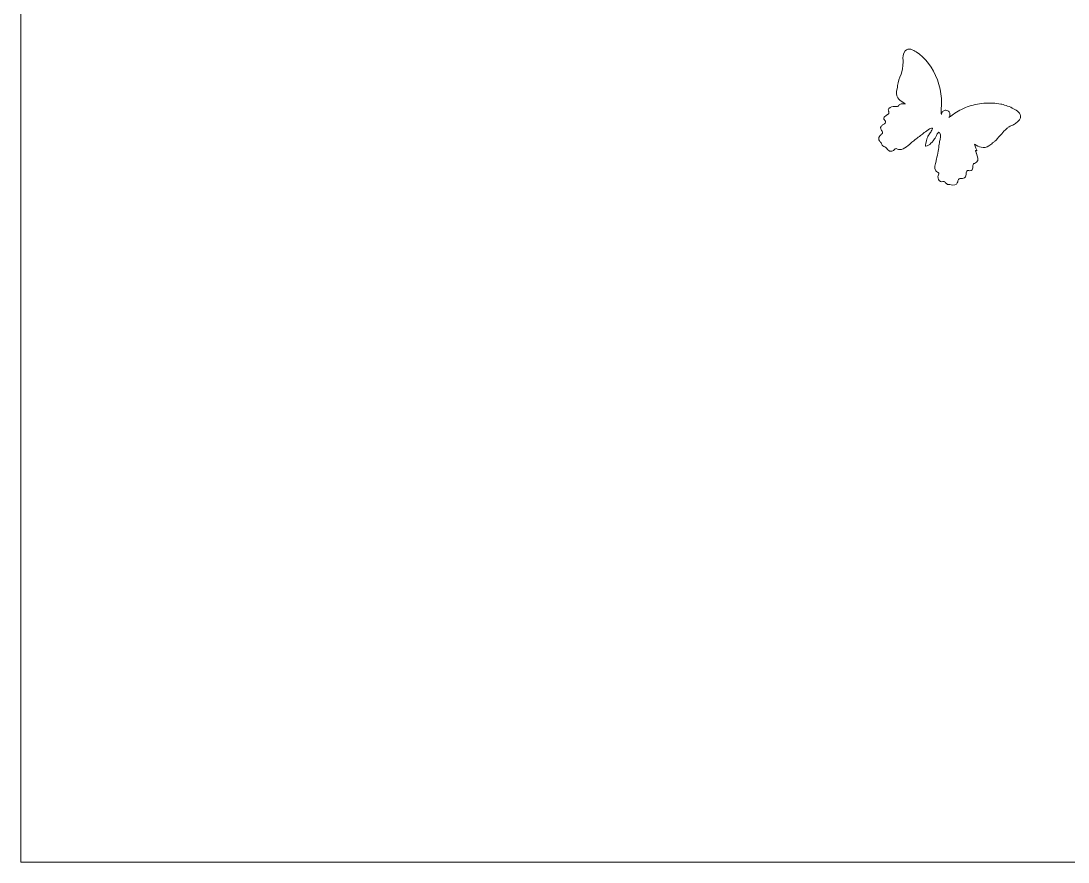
# Model space of a CAD drawing. Extents: x 245 to 764, y -945 to -55.
# Drawn here: x 244.7 to 417.1, y -944.6 to -806.2 of the extents above; entities that cross this region are included whole.
import ezdxf

# ---------------------------------------------------------------- set-up
doc = ezdxf.new("R2010")
doc.units = 0
doc.header["$MEASUREMENT"] = 0
doc.layers.add('Layer 1', color=7, linetype='Continuous', lineweight=0)

msp = doc.modelspace()

# ---------------------------------------------------------------- linework, layer by layer
at = {"layer": 'Layer 1'}
for points, knots in [([(632.82, -55.42), (632.82, -55.42), (373.36, -55.42), (373.36, -55.42), (373.36, -55.42), (244.72, -238.02), (244.72, -238.02), (244.72, -238.02), (244.72, -944.58), (244.72, -944.58), (244.72, -944.58), (764.28, -944.58), (764.28, -944.58), (764.28, -944.58), (764.28, -238.18), (764.28, -238.18), (764.28, -238.18), (632.82, -55.42), (632.82, -55.42)], [0, 0, 0, 0, 1, 1, 1, 2, 2, 2, 3, 3, 3, 4, 4, 4, 5, 5, 5, 6, 6, 6, 6]), ([(408.43, -823.11), (408.24, -823.23), (408.03, -823.33), (407.83, -823.43), (407.63, -823.52), (407.42, -823.61), (407.24, -823.73), (407.1, -823.83), (406.98, -823.94), (406.86, -824.07), (406.77, -824.16), (406.67, -824.25), (406.57, -824.34), (406.42, -824.46), (406.32, -824.59), (406.21, -824.74), (406.11, -824.87), (406, -825.01), (405.86, -825.14), (405.72, -825.26), (405.61, -825.39), (405.51, -825.52), (405.37, -825.69), (405.23, -825.86), (405.04, -826), (404.9, -826.1), (404.78, -826.21), (404.66, -826.31), (404.47, -826.47), (404.28, -826.64), (404.06, -826.78), (403.64, -827.04), (403.23, -827.12), (402.76, -827.01), (402.39, -826.93), (402.02, -826.73), (401.65, -826.53), (401.71, -826.7), (401.84, -826.99), (401.91, -827.15), (401.98, -827.31), (402.04, -827.43), (402.06, -827.5), (402.07, -827.54), (402.05, -827.58), (402, -827.6), (401.98, -827.6), (401.96, -827.6), (401.94, -827.59), (401.89, -827.57), (401.86, -827.56), (401.85, -827.56), (401.84, -827.6), (401.87, -827.7), (401.93, -827.85), (401.94, -827.87), (401.95, -827.89), (401.95, -827.91), (401.97, -827.96), (401.99, -828.01), (402.01, -828.06), (402.18, -828.5), (402.43, -829.16), (402.03, -829.48), (401.88, -829.6), (401.76, -829.63), (401.66, -829.66), (401.51, -829.69), (401.44, -829.71), (401.39, -830.07), (401.38, -830.13), (401.38, -830.19), (401.38, -830.26), (401.38, -830.46), (401.38, -830.72), (401.12, -830.85), (400.99, -830.92), (400.87, -830.89), (400.76, -830.86), (400.68, -830.85), (400.61, -830.83), (400.54, -830.85), (400.32, -830.94), (400.3, -831.11), (400.29, -831.39), (400.29, -831.56), (400.28, -831.75), (400.18, -831.9), (400, -832.16), (399.76, -832.15), (399.54, -832.14), (399.35, -832.12), (399.18, -832.11), (399.05, -832.3), (399.01, -832.36), (398.97, -832.44), (398.95, -832.52), (398.95, -832.52), (398.95, -832.52), (398.95, -832.52), (398.95, -832.53), (398.95, -832.6), (398.93, -832.69), (398.86, -832.93), (398.66, -833.31), (398.02, -833.24), (397.91, -833.23), (397.78, -833.2), (397.63, -833.15), (397.55, -833.13), (397.47, -833.12), (397.39, -833.13), (397.39, -833.13), (397.39, -833.13), (397.39, -833.13), (397.28, -833.15), (397.23, -833.14), (397.06, -833), (396.97, -832.94), (396.92, -832.87), (396.87, -832.82), (396.82, -832.74), (396.78, -832.69), (396.67, -832.66), (396.61, -832.64), (396.55, -832.66), (396.48, -832.67), (396.37, -832.7), (396.23, -832.73), (396.07, -832.64), (395.78, -832.5), (395.63, -832.18), (395.66, -831.82), (395.67, -831.73), (395.7, -831.65), (395.74, -831.57), (395.78, -831.46), (395.83, -831.36), (395.8, -831.27), (395.77, -831.21), (395.67, -831.15), (395.58, -831.1), (395.47, -831.03), (395.36, -830.97), (395.3, -830.87), (395.03, -830.46), (395.2, -829.82), (395.34, -829.3), (395.37, -829.19), (395.4, -829.08), (395.42, -828.99), (395.63, -828.07), (395.77, -827.25), (395.86, -826.49), (395.88, -826.39), (395.9, -826.25), (395.93, -826.09), (396.03, -825.64), (396.16, -824.94), (395.99, -824.68), (395.93, -824.58), (395.88, -824.54), (395.82, -824.54), (395.64, -824.55), (395.42, -825.03), (395.29, -825.32), (395.22, -825.45), (395.16, -825.57), (395.12, -825.64), (394.87, -826.01), (394.2, -826.78), (393.69, -826.85), (393.66, -826.85), (393.63, -826.84), (393.61, -826.8), (393.6, -826.79), (393.6, -826.77), (393.6, -826.75), (393.6, -826.75), (393.62, -826.67), (393.62, -826.67), (393.71, -826.22), (393.8, -825.72), (393.97, -825.3), (394.02, -825.19), (394.14, -825.01), (394.27, -824.8), (394.4, -824.61), (394.54, -824.4), (394.64, -824.22), (394.77, -823.97), (394.75, -823.9), (394.75, -823.89), (394.75, -823.89), (394.75, -823.89), (394.75, -823.89), (394.48, -823.72), (393.61, -824.44), (393.23, -824.74), (393.13, -824.83), (393.04, -824.9), (392.98, -824.95), (392.49, -825.3), (392, -825.69), (391.51, -826.09), (391.42, -826.16), (391.32, -826.24), (391.22, -826.34), (390.64, -826.85), (389.84, -827.55), (389.16, -827.38), (389.02, -827.35), (388.94, -827.3), (388.89, -827.27), (388.82, -827.23), (388.8, -827.22), (388.64, -827.29), (388.57, -827.33), (388.5, -827.39), (388.43, -827.45), (388.3, -827.56), (388.15, -827.68), (387.92, -827.68), (387.6, -827.69), (387.46, -827.51), (387.32, -827.32), (387.3, -827.29), (387.28, -827.27), (387.26, -827.24), (387.09, -827.02), (387.08, -827.02), (386.94, -826.96), (386.89, -826.94), (386.83, -826.92), (386.74, -826.88), (386.52, -826.78), (386.45, -826.61), (386.39, -826.46), (386.35, -826.34), (386.32, -826.24), (386.22, -826.17), (386.22, -826.17), (386.22, -826.17), (386.22, -826.17), (386.21, -826.15), (386.19, -826.14), (386.18, -826.13), (386.18, -826.13), (386.18, -826.13), (386.18, -826.13), (386.07, -826.05), (385.93, -825.91), (385.93, -825.58), (385.93, -825.34), (386.09, -825.15), (386.21, -825.04), (386.26, -825.01), (386.31, -824.98), (386.35, -824.94), (386.35, -824.94), (386.35, -824.94), (386.35, -824.94), (386.43, -824.86), (386.48, -824.78), (386.51, -824.69), (386.57, -824.52), (386.49, -824.39), (386.39, -824.24), (386.27, -824.07), (386.14, -823.87), (386.29, -823.6), (386.37, -823.46), (386.52, -823.37), (386.67, -823.28), (386.93, -823.12), (387.09, -823.01), (387.05, -822.79), (387.04, -822.74), (386.99, -822.69), (386.94, -822.63), (386.87, -822.57), (386.79, -822.49), (386.77, -822.39), (386.71, -822.09), (386.89, -821.96), (387.06, -821.84), (387.09, -821.82), (387.11, -821.8), (387.14, -821.79), (387.18, -821.75), (387.23, -821.73), (387.28, -821.7), (387.35, -821.66), (387.41, -821.63), (387.46, -821.59), (387.58, -821.47), (387.57, -821.4), (387.57, -821.31), (387.57, -821.28), (387.57, -821.24), (387.57, -821.21), (387.57, -821.16), (387.55, -821.12), (387.53, -821.07), (387.49, -820.96), (387.43, -820.82), (387.6, -820.62), (387.85, -820.34), (388.21, -820.33), (388.53, -820.33), (388.74, -820.33), (388.95, -820.33), (389.11, -820.25), (389.15, -820.23), (389.17, -820.2), (389.2, -820.15), (389.25, -820.08), (389.3, -819.99), (389.47, -819.92), (389.65, -819.85), (389.84, -819.85), (390.02, -819.86), (390.11, -819.87), (390.21, -819.87), (390.3, -819.86), (390.24, -819.82), (390.17, -819.79), (390.11, -819.76), (390.05, -819.73), (390, -819.71), (389.96, -819.68), (389.96, -819.68), (389.94, -819.67), (389.94, -819.67), (389.63, -819.47), (389.25, -819.22), (389.05, -818.91), (388.73, -818.43), (388.83, -817.9), (388.93, -817.38), (388.97, -817.2), (389, -817.04), (389.02, -816.87), (389.08, -816.25), (389.33, -815.61), (389.59, -815.01), (389.82, -814.47), (389.92, -813.82), (389.91, -812.98), (389.91, -812.91), (389.91, -812.83), (389.91, -812.76), (389.89, -812.21), (389.88, -811.63), (390.27, -811.16), (390.79, -810.53), (391.64, -811.06), (392.05, -811.31), (393.57, -812.26), (394.86, -813.94), (395.58, -815.93), (395.94, -816.95), (396.16, -817.97), (396.22, -818.97), (396.25, -819.53), (396.24, -820.11), (396.21, -820.59), (396.21, -820.69), (396.2, -820.79), (396.19, -820.88), (396.18, -821.05), (396.16, -821.22), (396.17, -821.38), (396.18, -821.41), (396.21, -821.51), (396.24, -821.61), (396.24, -821.49), (396.27, -821.37), (396.34, -821.27), (396.43, -821.11), (396.58, -821), (396.74, -820.95), (396.81, -820.93), (396.87, -820.92), (396.94, -820.92), (397.06, -820.92), (397.18, -820.95), (397.29, -821.02), (397.38, -821.07), (397.45, -821.13), (397.51, -821.21), (397.55, -821.27), (397.59, -821.35), (397.61, -821.42), (397.66, -821.6), (397.64, -821.8), (397.54, -821.97), (397.52, -822.02), (397.48, -822.06), (397.45, -822.1), (397.62, -822.01), (397.8, -821.87), (397.93, -821.77), (398.02, -821.7), (398.09, -821.64), (398.15, -821.6), (398.87, -821.15), (399.64, -820.68), (400.48, -820.38), (401.33, -820.07), (402.27, -819.86), (403.22, -819.78), (404.18, -819.7), (405.15, -819.75), (406.02, -819.91), (406.46, -820), (407.21, -820.22), (407.9, -820.56), (408.45, -820.83), (409.13, -821.27), (409.24, -821.83), (409.33, -822.27), (409.06, -822.7), (408.43, -823.11)], [0, 0, 0, 0, 1, 1, 1, 2, 2, 2, 3, 3, 3, 4, 4, 4, 5, 5, 5, 6, 6, 6, 7, 7, 7, 8, 8, 8, 9, 9, 9, 10, 10, 10, 11, 11, 11, 12, 12, 12, 13, 13, 13, 14, 14, 14, 15, 15, 15, 16, 16, 16, 17, 17, 17, 18, 18, 18, 19, 19, 19, 20, 20, 20, 21, 21, 21, 22, 22, 22, 23, 23, 23, 24, 24, 24, 25, 25, 25, 26, 26, 26, 27, 27, 27, 28, 28, 28, 29, 29, 29, 30, 30, 30, 31, 31, 31, 32, 32, 32, 33, 33, 33, 34, 34, 34, 35, 35, 35, 36, 36, 36, 37, 37, 37, 38, 38, 38, 39, 39, 39, 40, 40, 40, 41, 41, 41, 42, 42, 42, 43, 43, 43, 44, 44, 44, 45, 45, 45, 46, 46, 46, 47, 47, 47, 48, 48, 48, 49, 49, 49, 50, 50, 50, 51, 51, 51, 52, 52, 52, 53, 53, 53, 54, 54, 54, 55, 55, 55, 56, 56, 56, 57, 57, 57, 58, 58, 58, 59, 59, 59, 60, 60, 60, 61, 61, 61, 62, 62, 62, 63, 63, 63, 64, 64, 64, 65, 65, 65, 66, 66, 66, 67, 67, 67, 68, 68, 68, 69, 69, 69, 70, 70, 70, 71, 71, 71, 72, 72, 72, 73, 73, 73, 74, 74, 74, 75, 75, 75, 76, 76, 76, 77, 77, 77, 78, 78, 78, 79, 79, 79, 80, 80, 80, 81, 81, 81, 82, 82, 82, 83, 83, 83, 84, 84, 84, 85, 85, 85, 86, 86, 86, 87, 87, 87, 88, 88, 88, 89, 89, 89, 90, 90, 90, 91, 91, 91, 92, 92, 92, 93, 93, 93, 94, 94, 94, 95, 95, 95, 96, 96, 96, 97, 97, 97, 98, 98, 98, 99, 99, 99, 100, 100, 100, 101, 101, 101, 102, 102, 102, 103, 103, 103, 104, 104, 104, 105, 105, 105, 106, 106, 106, 107, 107, 107, 108, 108, 108, 109, 109, 109, 110, 110, 110, 111, 111, 111, 112, 112, 112, 113, 113, 113, 114, 114, 114, 115, 115, 115, 116, 116, 116, 117, 117, 117, 118, 118, 118, 119, 119, 119, 120, 120, 120, 121, 121, 121, 122, 122, 122, 123, 123, 123, 124, 124, 124, 125, 125, 125, 126, 126, 126, 127, 127, 127, 128, 128, 128, 129, 129, 129, 130, 130, 130, 131, 131, 131, 132, 132, 132, 133, 133, 133, 134, 134, 134, 135, 135, 135, 136, 136, 136, 137, 137, 137, 138, 138, 138, 139, 139, 139, 140, 140, 140, 141, 141, 141, 141])]:
    msp.add_open_spline(points, degree=3, knots=knots, dxfattribs=at)

doc.saveas('drawing.dxf')
